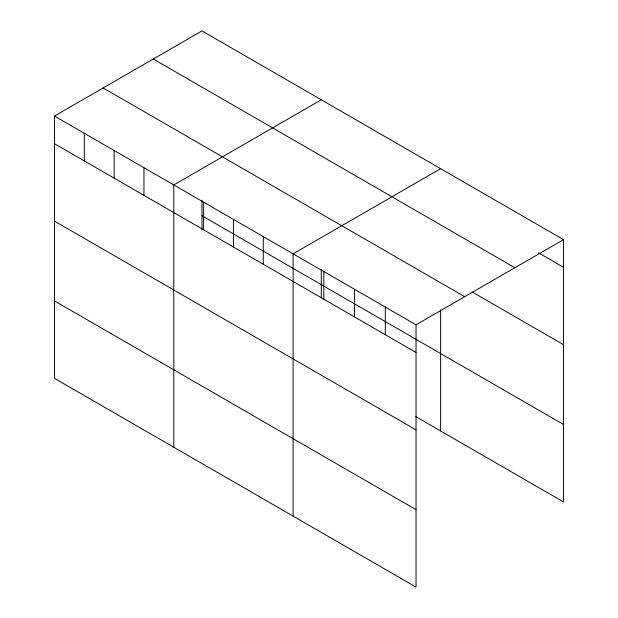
<?xml version="1.0" encoding="UTF-8"?>
<svg xmlns="http://www.w3.org/2000/svg" width="618" height="618" viewBox="0 0 618 618"><rect width="100%" height="100%" fill="white"/><g stroke="black" fill="none" stroke-linecap="round" stroke-linejoin="round"><path stroke-width="0.93" d="M54.469 116.06L416.03 324.798L416.03 587.1L54.469 378.355L54.469 116.06L201.97 30.9L563.531 239.645L563.531 501.94L415.744 416.617M321.283 99.784L173.789 184.944L173.789 447.239M440.595 168.668L293.102 253.828L293.102 516.13M416.03 324.798L563.531 239.645M538.61 252.893L563.531 267.277M153.295 59.004L514.856 267.741M472.16 291.966L563.531 344.72M103.144 87.957L464.705 296.694M201.97 215.759L563.531 424.504M54.469 143.693L416.03 352.438M54.469 221.136L416.03 429.873M54.469 300.92L416.03 509.665M440.595 309.842L440.595 430.97M385.3 307.053L385.3 334.693M354.562 289.317L354.562 316.949M323.832 271.572L323.832 299.205M321.283 269.448L321.283 297.868M263.268 236.609L263.268 264.241M233.442 219.382L233.442 247.022M203.616 202.163L203.616 229.803M201.97 200.564L201.97 229.927M143.955 167.717L143.955 195.358M114.129 150.498L114.129 178.138M84.303 133.279L84.303 160.912"/></g></svg>
